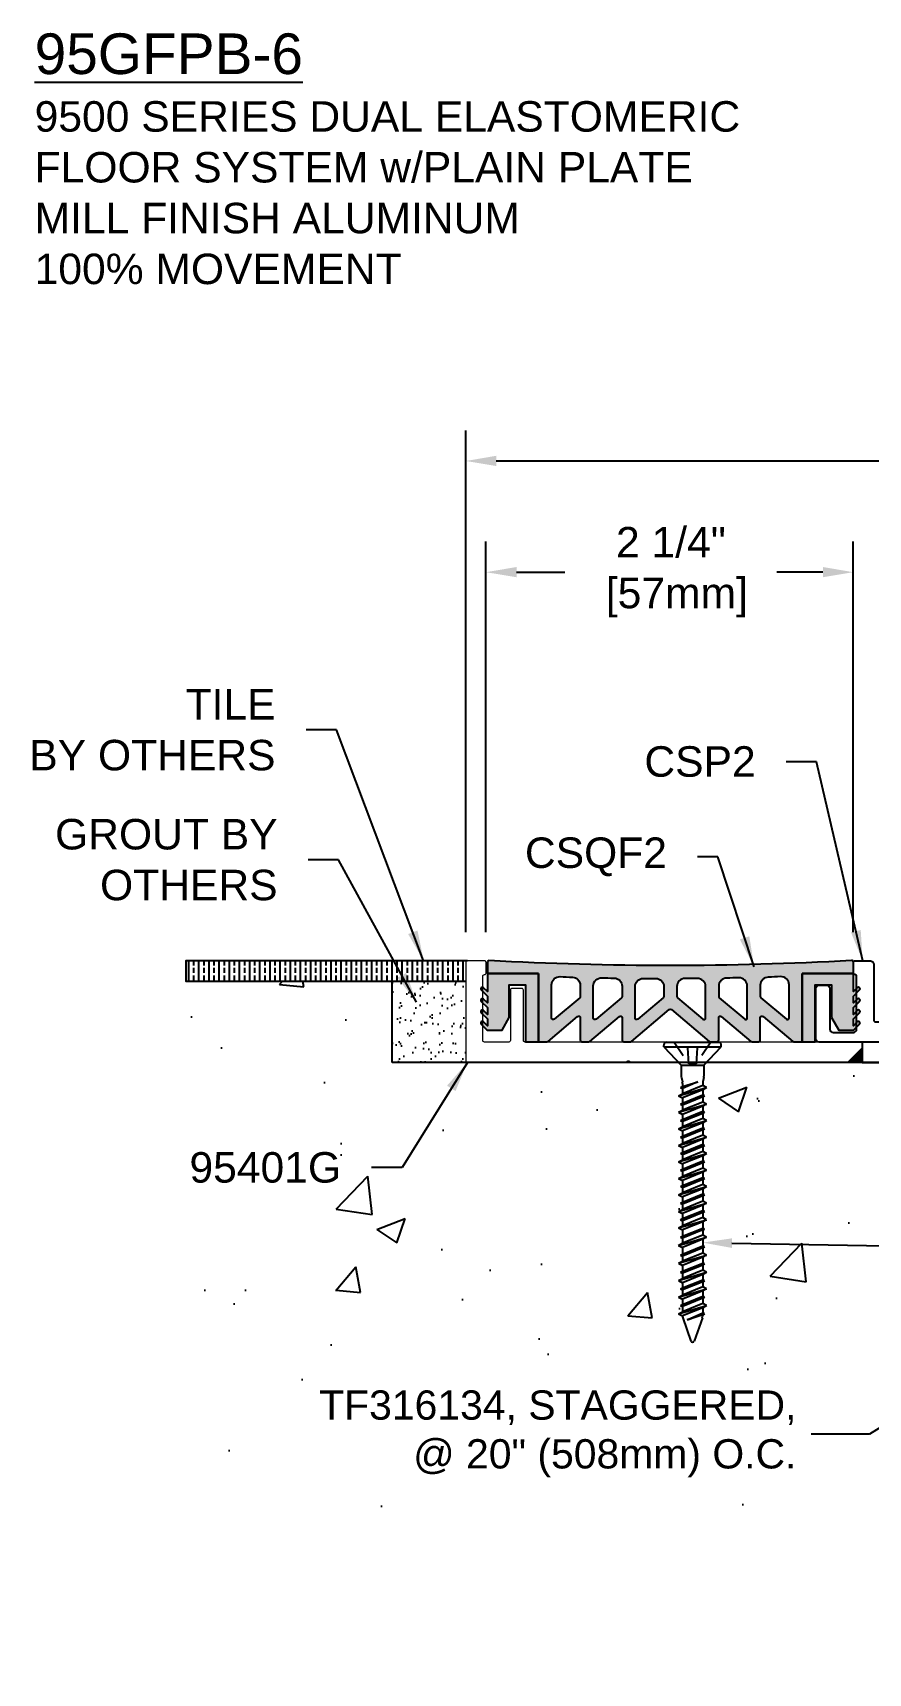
# Model space of a CAD drawing. Header units: inches. Extents: x -1.9 to 41.7, y -2.4 to 7.7.
# Drawn here: x -1.86 to 3.27, y -2.35 to 7.74 of the extents above; entities that cross this region are included whole.
import ezdxf
from ezdxf import colors
from ezdxf.entities.mleader import LeaderData, LeaderLine
from ezdxf.math import Vec2, Vec3

# ---------------------------------------------------------------- set-up
doc = ezdxf.new("R2010")
doc.units = ezdxf.units.IN
doc.header["$MEASUREMENT"] = 0
doc.linetypes.add('DASHED', pattern=[0.75, 0.5, -0.25])
for name, color, linetype in [('anchors', 4, 'Continuous'), ('conditions', 1, 'Continuous'), ('dimensions', 3, 'Continuous'), ('FILLER', 2, 'Continuous'), ('METALS', 7, 'Continuous'), ('Text', 2, 'Continuous')]:
    doc.layers.add(name, color=color, linetype=linetype)
doc.styles.add('ARIAL', font='arial.ttf')
doc.dimstyles.new('Arial', dxfattribs={"dimtxt": 0.1875, "dimasz": 0.1875, "dimexe": 0.1875, "dimexo": 0.1875, "dimgap": 0.1875, "dimtad": 0, "dimtih": 1, "dimtoh": 1, "dimdec": 4, "dimzin": 0, "dimdsep": 46, "dimlunit": 4, "dimtxsty": 'ARIAL', "dimcen": 0.09, "dimadec": 0, "dimazin": 0, "dimtfac": 1, "dimtdec": 4, "dimtofl": 0, "dimtmove": 0, "dimatfit": 3, "dimfxl": 0, "dimfrac": 2, "dimtolj": 1, "dimtzin": 0, "dimarcsym": 0})

# ---------------------------------------------------------------- blocks, each defined once
blk = doc.blocks.new('*D2')
at = {"layer": 'DEFPOINTS', "color": 0}
for p in [(17.189, 5.102), (0.799, 2.018), (17.189, 2.018)]:
    blk.add_point(p, dxfattribs=at)
at = {"layer": 'dimensions', "color": 0, "lineweight": -2}
for p, q in [((0.799, 2.205), (0.799, 5.29)), ((17.189, 2.205), (17.189, 5.29)), ((0.986, 5.102), (8.269, 5.102)), ((17.002, 5.102), (9.719, 5.102))]:
    blk.add_line(p, q, dxfattribs=at)
at = {"layer": 'dimensions', "color": 0}
for points in [[(0.986, 5.134), (0.986, 5.071), (0.799, 5.102)], [(17.002, 5.134), (17.002, 5.071), (17.189, 5.102)]]:
    blk.add_solid(points, dxfattribs=at)
at = {"layer": 'dimensions', "color": 0, "insert": (8.994, 5.102), "char_height": 0.1875, "attachment_point": 5, "style": 'ARIAL'}
blk.add_mtext('\\A1;1\'-4 3/8"\\P [416mm]', dxfattribs=at)
blk = doc.blocks.new('*D5')
at = {"layer": 'DEFPOINTS', "color": 0}
for p in [(3.181, 4.418), (0.923, 2.018), (3.181, 2.018)]:
    blk.add_point(p, dxfattribs=at)
at = {"layer": 'dimensions', "color": 0, "lineweight": -2}
for p, q in [((0.923, 2.205), (0.923, 4.606)), ((3.181, 2.205), (3.181, 4.606)), ((1.111, 4.418), (1.408, 4.418)), ((2.994, 4.418), (2.712, 4.418))]:
    blk.add_line(p, q, dxfattribs=at)
at = {"layer": 'dimensions', "color": 0}
for points in [[(1.111, 4.45), (1.111, 4.387), (0.923, 4.418)], [(2.994, 4.45), (2.994, 4.387), (3.181, 4.418)]]:
    blk.add_solid(points, dxfattribs=at)
at = {"layer": 'dimensions', "color": 0, "insert": (2.06, 4.418), "char_height": 0.1875, "attachment_point": 5, "style": 'ARIAL'}
blk.add_mtext('\\A1;2 1/4"\\P [57mm]', dxfattribs=at)
blk = doc.blocks.new('csp2')
blk.add_lwpolyline([(0, 0.33, -0.414214), (0.02, 0.35), (0.066, 0.35, -0.414214), (0.086, 0.33), (0.086, 0.08, 0.414214), (0.106, 0.06), (0.23, 0.06, 0.414214), (0.25, 0.08), (0.25, 0.405, 0.414214), (0.24, 0.415, -0.414214), (0.23, 0.425), (0.23, 0.49, -0.414214), (0.24, 0.5), (0.335, 0.5, -0.414214), (0.355, 0.48), (0.355, 0.135, 0.414214), (0.365, 0.125), (1.355, 0.125), (1.355, 0), (0.335, 0), (0.02, 0, -0.414214), (0, 0.02)], format="xyb", close=True)
blk = doc.blocks.new('A$C63CB1885')
for p, q in [((-0.176, 0), (-0.175, 0.018)), ((-0.176, 0), (0.176, 0)), ((-0.176, 0), (-0.07, -0.113)), ((-0.163, 0.029), (0.163, 0.029)), ((0.07, -0.113), (0.176, 0)), ((0.176, 0), (0.175, 0.018)), ((-0.07, -0.113), (0.07, -0.113)), ((-0.07, -0.113), (-0.07, -0.18)), ((-0.069, -0.189), (-0.063, -0.215)), ((0.069, -0.189), (0.063, -0.215)), ((0.07, -0.113), (0.07, -0.18)), ((-0.086, -0.302), (0.086, -0.251)), ((-0.086, -0.302), (-0.062, -0.289)), ((-0.086, -0.302), (-0.062, -0.315)), ((-0.074, -0.251), (0.032, -0.215)), ((-0.074, -0.251), (-0.062, -0.245)), ((-0.074, -0.251), (-0.062, -0.257)), ((-0.074, -0.353), (0.074, -0.302)), ((-0.062, -0.245), (0.032, -0.215)), ((0.032, -0.215), (-0.062, -0.257)), ((-0.062, -0.225), (-0.062, -0.245)), ((0.062, -0.238), (-0.062, -0.289)), ((-0.062, -0.257), (-0.062, -0.289)), ((0.062, -0.264), (-0.062, -0.315)), ((-0.062, -0.346), (0.062, -0.296)), ((0.062, -0.225), (0.062, -0.238)), ((0.086, -0.251), (0.062, -0.238)), ((0.086, -0.251), (0.062, -0.264)), ((0.062, -0.264), (0.062, -0.296)), ((0.074, -0.302), (0.062, -0.296)), ((0.074, -0.302), (0.062, -0.308)), ((-0.086, -0.403), (0.086, -0.353)), ((-0.086, -0.403), (-0.062, -0.391)), ((-0.086, -0.403), (-0.062, -0.416)), ((-0.074, -0.353), (-0.062, -0.346)), ((-0.074, -0.353), (-0.062, -0.359)), ((-0.074, -0.454), (0.074, -0.403)), ((0.062, -0.308), (-0.062, -0.359)), ((-0.062, -0.315), (-0.062, -0.346)), ((0.062, -0.34), (-0.062, -0.391)), ((-0.062, -0.359), (-0.062, -0.391)), ((0.062, -0.366), (-0.062, -0.416)), ((-0.062, -0.448), (0.062, -0.397)), ((0.062, -0.308), (0.062, -0.34)), ((0.086, -0.353), (0.062, -0.34)), ((0.086, -0.353), (0.062, -0.366)), ((0.062, -0.366), (0.062, -0.397)), ((0.074, -0.403), (0.062, -0.397)), ((0.074, -0.403), (0.062, -0.41)), ((-0.086, -0.505), (0.086, -0.454)), ((-0.086, -0.505), (-0.062, -0.492)), ((-0.074, -0.454), (-0.062, -0.448)), ((-0.074, -0.454), (-0.062, -0.46)), ((0.062, -0.41), (-0.062, -0.46)), ((-0.062, -0.416), (-0.062, -0.448)), ((0.062, -0.441), (-0.062, -0.492)), ((-0.062, -0.46), (-0.062, -0.492)), ((0.062, -0.467), (-0.062, -0.518)), ((-0.062, -0.55), (0.062, -0.499)), ((0.062, -0.41), (0.062, -0.441)), ((0.086, -0.454), (0.062, -0.441)), ((0.086, -0.454), (0.062, -0.467)), ((0.062, -0.467), (0.062, -0.499)), ((0.074, -0.505), (0.062, -0.499)), ((-0.086, -0.505), (-0.062, -0.518)), ((-0.086, -0.607), (0.086, -0.556)), ((-0.086, -0.607), (-0.062, -0.594)), ((-0.074, -0.556), (0.074, -0.505)), ((-0.074, -0.556), (-0.062, -0.55)), ((-0.074, -0.556), (-0.062, -0.562)), ((0.062, -0.511), (-0.062, -0.562)), ((-0.062, -0.518), (-0.062, -0.55)), ((0.062, -0.543), (-0.062, -0.594)), ((-0.062, -0.562), (-0.062, -0.594)), ((0.062, -0.569), (-0.062, -0.619)), ((-0.062, -0.651), (0.062, -0.6)), ((0.074, -0.505), (0.062, -0.511)), ((0.062, -0.511), (0.062, -0.543)), ((0.086, -0.556), (0.062, -0.543)), ((0.086, -0.556), (0.062, -0.569)), ((0.062, -0.569), (0.062, -0.6)), ((0.074, -0.607), (0.062, -0.6)), ((-0.086, -0.607), (-0.062, -0.619)), ((-0.086, -0.708), (0.086, -0.657)), ((-0.086, -0.708), (-0.062, -0.695)), ((-0.074, -0.657), (0.074, -0.607)), ((-0.074, -0.657), (-0.062, -0.651)), ((-0.074, -0.657), (-0.062, -0.664)), ((0.062, -0.613), (-0.062, -0.664)), ((-0.062, -0.619), (-0.062, -0.651)), ((0.062, -0.644), (-0.062, -0.695)), ((-0.062, -0.664), (-0.062, -0.695)), ((0.062, -0.67), (-0.062, -0.721)), ((-0.062, -0.753), (0.062, -0.702)), ((0.074, -0.607), (0.062, -0.613)), ((0.062, -0.613), (0.062, -0.644)), ((0.086, -0.657), (0.062, -0.644)), ((0.086, -0.657), (0.062, -0.67)), ((0.062, -0.67), (0.062, -0.702)), ((0.074, -0.708), (0.062, -0.702)), ((-0.086, -0.708), (-0.062, -0.721)), ((-0.086, -0.81), (0.086, -0.759)), ((-0.086, -0.81), (-0.062, -0.797)), ((-0.074, -0.759), (0.074, -0.708)), ((-0.074, -0.759), (-0.062, -0.753)), ((-0.074, -0.759), (-0.062, -0.765)), ((0.062, -0.714), (-0.062, -0.765)), ((-0.062, -0.721), (-0.062, -0.753)), ((0.062, -0.746), (-0.062, -0.797)), ((-0.062, -0.765), (-0.062, -0.797)), ((0.062, -0.772), (-0.062, -0.823)), ((-0.062, -0.854), (0.062, -0.804)), ((0.074, -0.708), (0.062, -0.714)), ((0.062, -0.714), (0.062, -0.746)), ((0.086, -0.759), (0.062, -0.746)), ((0.086, -0.759), (0.062, -0.772)), ((0.062, -0.772), (0.062, -0.804)), ((0.074, -0.81), (0.062, -0.804)), ((-0.086, -0.81), (-0.062, -0.823)), ((-0.086, -0.911), (0.086, -0.86)), ((-0.086, -0.911), (-0.062, -0.898)), ((-0.074, -0.86), (0.074, -0.81)), ((-0.074, -0.86), (-0.062, -0.854)), ((-0.074, -0.86), (-0.062, -0.867)), ((0.062, -0.816), (-0.062, -0.867)), ((-0.062, -0.823), (-0.062, -0.854)), ((0.062, -0.848), (-0.062, -0.898)), ((-0.062, -0.867), (-0.062, -0.898)), ((0.062, -0.873), (-0.062, -0.924)), ((-0.062, -0.956), (0.062, -0.905)), ((0.074, -0.81), (0.062, -0.816)), ((0.062, -0.816), (0.062, -0.848)), ((0.086, -0.86), (0.062, -0.848)), ((0.086, -0.86), (0.062, -0.873)), ((0.062, -0.873), (0.062, -0.905)), ((0.074, -0.911), (0.062, -0.905)), ((-0.086, -0.911), (-0.062, -0.924)), ((-0.086, -1.013), (0.086, -0.962)), ((-0.086, -1.013), (-0.062, -1)), ((-0.074, -0.962), (0.074, -0.911)), ((-0.074, -0.962), (-0.062, -0.956)), ((-0.074, -0.962), (-0.062, -0.968)), ((0.062, -0.917), (-0.062, -0.968)), ((-0.062, -0.924), (-0.062, -0.956)), ((0.062, -0.949), (-0.062, -1)), ((-0.062, -0.968), (-0.062, -1)), ((0.062, -0.975), (-0.062, -1.026)), ((-0.062, -1.057), (0.062, -1.007)), ((0.074, -0.911), (0.062, -0.917)), ((0.062, -0.917), (0.062, -0.949)), ((0.086, -0.962), (0.062, -0.949)), ((0.086, -0.962), (0.062, -0.975)), ((0.062, -0.975), (0.062, -1.007)), ((0.074, -1.013), (0.062, -1.007)), ((-0.086, -1.013), (-0.062, -1.026)), ((-0.086, -1.114), (0.086, -1.064)), ((-0.086, -1.114), (-0.062, -1.101)), ((-0.074, -1.064), (0.074, -1.013)), ((-0.074, -1.064), (-0.062, -1.057)), ((-0.074, -1.064), (-0.062, -1.07)), ((0.062, -1.019), (-0.062, -1.07)), ((-0.062, -1.026), (-0.062, -1.057)), ((0.062, -1.051), (-0.062, -1.101)), ((-0.062, -1.07), (-0.062, -1.101)), ((0.062, -1.077), (-0.062, -1.127)), ((0.074, -1.013), (0.062, -1.019)), ((0.062, -1.019), (0.062, -1.051)), ((0.086, -1.064), (0.062, -1.051)), ((0.086, -1.064), (0.062, -1.077)), ((0.062, -1.077), (0.062, -1.115)), ((-0.086, -1.114), (-0.062, -1.127)), ((-0.086, -1.222), (0.086, -1.171)), ((-0.086, -1.222), (-0.062, -1.209)), ((-0.074, -1.171), (0.074, -1.121)), ((-0.074, -1.171), (-0.062, -1.165)), ((-0.074, -1.171), (-0.062, -1.178)), ((-0.062, -1.165), (0.062, -1.115)), ((0.062, -1.127), (-0.062, -1.178)), ((-0.062, -1.127), (-0.062, -1.165)), ((0.062, -1.159), (-0.062, -1.209)), ((-0.062, -1.178), (-0.062, -1.209)), ((0.062, -1.184), (-0.062, -1.235)), ((0.074, -1.121), (0.062, -1.115)), ((0.074, -1.121), (0.062, -1.127)), ((0.062, -1.127), (0.062, -1.159)), ((0.086, -1.171), (0.062, -1.159)), ((0.086, -1.171), (0.062, -1.184)), ((0.062, -1.184), (0.062, -1.225)), ((-0.086, -1.222), (-0.062, -1.235)), ((-0.086, -1.332), (0.086, -1.282)), ((-0.074, -1.282), (0.074, -1.231)), ((-0.074, -1.282), (-0.062, -1.275)), ((-0.074, -1.282), (-0.062, -1.288)), ((-0.062, -1.275), (0.062, -1.225)), ((-0.062, -1.235), (-0.062, -1.275)), ((0.062, -1.237), (-0.062, -1.288)), ((0.062, -1.269), (-0.062, -1.319)), ((-0.062, -1.288), (-0.062, -1.319)), ((0.062, -1.295), (-0.062, -1.345)), ((0.074, -1.231), (0.062, -1.225)), ((0.074, -1.231), (0.062, -1.237)), ((0.062, -1.237), (0.062, -1.269)), ((0.086, -1.282), (0.062, -1.269)), ((0.086, -1.282), (0.062, -1.295)), ((0.062, -1.295), (0.062, -1.33)), ((-0.086, -1.332), (-0.062, -1.319)), ((-0.086, -1.332), (-0.062, -1.345)), ((-0.086, -1.438), (0.086, -1.387)), ((-0.074, -1.387), (0.074, -1.336)), ((-0.074, -1.387), (-0.062, -1.381)), ((-0.074, -1.387), (-0.062, -1.393)), ((-0.062, -1.381), (0.062, -1.33)), ((0.062, -1.343), (-0.062, -1.393)), ((-0.062, -1.345), (-0.062, -1.381)), ((0.062, -1.374), (-0.062, -1.425)), ((-0.062, -1.393), (-0.062, -1.425)), ((0.062, -1.4), (-0.062, -1.451)), ((0.074, -1.336), (0.062, -1.33)), ((0.074, -1.336), (0.062, -1.343)), ((0.062, -1.343), (0.062, -1.374)), ((0.086, -1.387), (0.062, -1.374)), ((0.086, -1.387), (0.062, -1.4)), ((0.062, -1.4), (0.062, -1.433)), ((-0.086, -1.438), (-0.062, -1.425)), ((-0.086, -1.438), (-0.062, -1.451)), ((-0.086, -1.54), (0.086, -1.489)), ((-0.074, -1.489), (0.074, -1.439)), ((-0.074, -1.489), (-0.062, -1.483)), ((-0.074, -1.489), (-0.062, -1.496)), ((-0.062, -1.483), (0.062, -1.433)), ((0.062, -1.445), (-0.062, -1.496)), ((-0.062, -1.451), (-0.062, -1.483)), ((0.062, -1.477), (-0.062, -1.527)), ((-0.062, -1.496), (-0.062, -1.527)), ((0.062, -1.502), (-0.062, -1.553)), ((0.074, -1.439), (0.062, -1.433)), ((0.074, -1.439), (0.062, -1.445)), ((0.062, -1.445), (0.062, -1.477)), ((0.086, -1.489), (0.062, -1.477)), ((0.086, -1.489), (0.062, -1.502)), ((0.062, -1.502), (0.062, -1.535)), ((-0.086, -1.54), (-0.062, -1.527)), ((-0.086, -1.54), (-0.062, -1.553)), ((-0.086, -1.643), (0.086, -1.592)), ((-0.074, -1.592), (0.074, -1.541)), ((-0.074, -1.592), (-0.062, -1.586)), ((-0.074, -1.592), (-0.062, -1.598)), ((-0.062, -1.586), (0.062, -1.535)), ((0.062, -1.547), (-0.062, -1.598)), ((-0.062, -1.553), (-0.062, -1.586)), ((0.062, -1.579), (-0.062, -1.63)), ((-0.062, -1.598), (-0.062, -1.63)), ((0.062, -1.605), (-0.062, -1.655)), ((0.074, -1.541), (0.062, -1.535)), ((0.074, -1.541), (0.062, -1.547)), ((0.062, -1.547), (0.062, -1.579)), ((0.086, -1.592), (0.062, -1.579)), ((0.086, -1.592), (0.062, -1.605)), ((0.062, -1.605), (0.062, -1.652)), ((-0.086, -1.643), (-0.062, -1.63)), ((-0.086, -1.643), (-0.062, -1.655)), ((-0.06, -1.668), (-0.01, -1.81)), ((-0.034, -1.679), (0.062, -1.636)), ((-0.034, -1.679), (0.074, -1.643)), ((0.062, -1.649), (-0.034, -1.679)), ((0.06, -1.668), (0.01, -1.81)), ((0.074, -1.643), (0.062, -1.636)), ((0.074, -1.643), (0.062, -1.649))]:
    blk.add_line(p, q)
at = {"linetype": 'DASHED', "ltscale": 0.025}
for p, q in [((-0.113, 0.029), (-0.024, -0.106)), ((-0.024, -0.106), (-0.031, 0.028)), ((0.024, -0.106), (0.031, 0.029)), ((0.112, 0.029), (0.024, -0.106)), ((-0.024, -0.106), (0.024, -0.106))]:
    blk.add_line(p, q, dxfattribs=at)
for centre, radius, start, end in [((-0.163, 0.017), 0.0112, 90, 175), ((0.163, 0.017), 0.0112, 5, 90), ((-0.023, -0.18), 0.0465, 180, 191.9357), ((0.023, -0.18), 0.0465, 348.0643, 0), ((-0.109, -0.225), 0.0465, 0, 11.9357), ((0.109, -0.225), 0.0465, 168.0643, 180), ((-0.016, -1.652), 0.0465, 183.9476, 199.3058), ((0.016, -1.652), 0.0465, 340.6942, 0), ((0, -1.806), 0.0106, 204.1001, 335.8999)]:
    blk.add_arc(centre, radius, start, end)
blk = doc.blocks.new('TF316134')
blk.add_blockref('A$C63CB1885', (0, -0.0285))
blk = doc.blocks.new('95401G')
at = {"color": 7, "linetype": 'Continuous', "lineweight": 15}
blk.add_lwpolyline([(2.438, 0.115, 0.414214), (2.428, 0.125), (0.365, 0.125, -0.414214), (0.355, 0.135), (0.355, 0.445, 0.414214), (0.345, 0.455), (0.285, 0.455, 0.414214), (0.275, 0.445), (0.275, 0.135, -0.414214), (0.265, 0.125), (0.115, 0.125, -0.414214), (0.105, 0.135), (0.105, 0.53, -0.414214), (0.115, 0.54, 0.414214), (0.125, 0.55), (0.125, 0.615, 0.414214), (0.115, 0.625), (0.01, 0.625, 0.414214), (0, 0.615), (0, 0.01, 0.414214), (0.01, 0), (0.981, 0, 0.198912), (0.988, 0.003), (0.993, 0.008, -0.414214), (1.007, 0.008), (1.012, 0.003, 0.198912), (1.019, 0), (2.344, 0, 0.198912), (2.351, 0.003), (2.435, 0.087, 0.198912), (2.438, 0.094)], format="xyb", close=True, dxfattribs=at)
blk = doc.blocks.new('CSQF2')
h = blk.add_hatch(color=256)
h.paths.add_polyline_path([(4.559, 1.888, 0.430422), (4.548, 1.898, -0.027516), (2.319, 1.898, 0.430422), (2.309, 1.888), (2.309, 1.819), (2.624, 1.819), (2.624, 1.399), (2.676, 1.399, 0.176327), (2.682, 1.401), (2.864, 1.554, -0.63707), (2.88, 1.546), (2.88, 1.409, 0.414214), (2.89, 1.399), (2.932, 1.399, 0.176327), (2.939, 1.401), (3.121, 1.554, -0.63707), (3.137, 1.546), (3.137, 1.409, 0.414214), (3.147, 1.399), (3.189, 1.399, 0.176327), (3.195, 1.401), (3.427, 1.596, -0.36397), (3.44, 1.596), (3.672, 1.401, 0.176327), (3.679, 1.399), (3.721, 1.399, 0.414214), (3.731, 1.409), (3.731, 1.546, -0.63707), (3.747, 1.554), (3.929, 1.401, 0.176327), (3.935, 1.399), (3.977, 1.399, 0.414214), (3.987, 1.409), (3.987, 1.546, -0.63707), (4.004, 1.554), (4.186, 1.401, 0.176327), (4.192, 1.399), (4.244, 1.399), (4.244, 1.819), (4.559, 1.819)])
h.paths.add_polyline_path([(3.267, 1.788, 0.000939), (3.344, 1.788, -0.412919), (3.394, 1.738), (3.394, 1.676, -0.221695), (3.39, 1.669), (3.234, 1.537, -0.63707), (3.217, 1.545), (3.217, 1.738, -0.416611)], flags=16)
h.paths.add_polyline_path([(3.137, 1.74), (3.137, 1.676, -0.221695), (3.134, 1.669), (2.977, 1.537, -0.63707), (2.96, 1.545), (2.96, 1.742, -0.420307), (3.012, 1.792, 0.000939), (3.088, 1.79, -0.409242)], flags=16)
h.paths.add_polyline_path([(3.524, 1.788, 0.000939), (3.6, 1.788, -0.416611), (3.651, 1.738), (3.651, 1.545, -0.63707), (3.634, 1.537), (3.478, 1.669, -0.221695), (3.474, 1.676), (3.474, 1.738, -0.412919)], flags=16)
h.paths.add_polyline_path([(2.88, 1.746), (2.88, 1.676, -0.221695), (2.877, 1.669), (2.72, 1.537, -0.63707), (2.704, 1.545), (2.704, 1.749, -0.424014), (2.756, 1.799, 0.000939), (2.832, 1.796, -0.405574)], flags=16)
h.paths.add_polyline_path([(3.78, 1.79, 0.000939), (3.856, 1.792, -0.420307), (3.907, 1.742), (3.907, 1.545, -0.63707), (3.891, 1.537), (3.734, 1.669, -0.221695), (3.731, 1.676), (3.731, 1.74, -0.409242)], flags=16)
h.paths.add_polyline_path([(4.036, 1.796, 0.000939), (4.112, 1.799, -0.424014), (4.164, 1.749), (4.164, 1.545, -0.63707), (4.147, 1.537), (3.991, 1.669, -0.221695), (3.987, 1.676), (3.987, 1.746, -0.405574)], flags=16)
h.paths.add_polyline_path([(2.624, 1.819), (2.309, 1.819), (2.309, 1.707), (2.285, 1.731, 0.414214), (2.271, 1.731, 0.414214), (2.271, 1.717), (2.309, 1.679), (2.309, 1.637), (2.285, 1.661, 0.414214), (2.271, 1.661, 0.414214), (2.271, 1.647), (2.309, 1.609), (2.309, 1.567), (2.285, 1.591, 0.414214), (2.271, 1.591, 0.414214), (2.271, 1.577), (2.309, 1.539), (2.309, 1.497), (2.285, 1.521, 0.414214), (2.271, 1.521, 0.414214), (2.271, 1.507), (2.306, 1.472, 0.198912), (2.313, 1.469), (2.399, 1.469), (2.444, 1.547), (2.444, 1.749), (2.544, 1.749), (2.544, 1.399), (2.624, 1.399)])
h.paths.add_polyline_path([(4.324, 1.749), (4.424, 1.749), (4.424, 1.547), (4.469, 1.469), (4.555, 1.469, 0.198912), (4.562, 1.472), (4.597, 1.507, 0.414214), (4.597, 1.521, 0.414214), (4.583, 1.521), (4.559, 1.497), (4.559, 1.539), (4.597, 1.577, 0.414214), (4.597, 1.591, 0.414214), (4.583, 1.591), (4.559, 1.567), (4.559, 1.609), (4.597, 1.647, 0.414214), (4.597, 1.661, 0.414214), (4.583, 1.661), (4.559, 1.637), (4.559, 1.679), (4.597, 1.717, 0.414214), (4.597, 1.731, 0.414214), (4.583, 1.731), (4.559, 1.707), (4.559, 1.819), (4.244, 1.819), (4.244, 1.399), (4.324, 1.399)])
for p, q in [((2.309, 1.819), (2.624, 1.819)), ((2.624, 1.819), (2.309, 1.819)), ((2.624, 1.819), (2.624, 1.399)), ((2.624, 1.399), (2.624, 1.819)), ((4.244, 1.819), (4.244, 1.399)), ((4.559, 1.819), (4.244, 1.819)), ((4.244, 1.819), (4.559, 1.819)), ((4.244, 1.399), (4.244, 1.819))]:
    blk.add_line(p, q)
for points in [[(2.89, 1.399), (2.932, 1.399, 0.176327), (2.939, 1.401), (3.121, 1.554, -0.63707), (3.137, 1.546), (3.137, 1.409, 0.414214), (3.147, 1.399), (3.189, 1.399, 0.176327), (3.195, 1.401), (3.427, 1.596, -0.36397), (3.44, 1.596), (3.672, 1.401, 0.176327), (3.679, 1.399), (3.721, 1.399, 0.414214), (3.731, 1.409), (3.731, 1.546, -0.63707), (3.747, 1.554), (3.929, 1.401, 0.176327), (3.935, 1.399), (3.977, 1.399, 0.414214), (3.987, 1.409), (3.987, 1.546, -0.63707), (4.004, 1.554), (4.186, 1.401, 0.176327), (4.192, 1.399), (4.244, 1.399), (4.324, 1.399), (4.324, 1.749), (4.424, 1.749), (4.424, 1.547), (4.469, 1.469), (4.555, 1.469, 0.198912), (4.562, 1.472), (4.597, 1.507, 0.414214), (4.597, 1.521, 0.414214), (4.583, 1.521), (4.559, 1.497), (4.559, 1.539), (4.597, 1.577, 0.414214), (4.597, 1.591, 0.414214), (4.583, 1.591), (4.559, 1.567), (4.559, 1.609), (4.597, 1.647, 0.414214), (4.597, 1.661, 0.414214), (4.583, 1.661), (4.559, 1.637), (4.559, 1.679), (4.597, 1.717, 0.414214), (4.597, 1.731, 0.414214), (4.583, 1.731), (4.559, 1.707), (4.559, 1.819), (4.559, 1.888, 0.430422), (4.548, 1.898, -0.027516), (2.319, 1.898, 0.430422), (2.309, 1.888), (2.309, 1.819), (2.309, 1.707), (2.285, 1.731, 0.414214), (2.271, 1.731, 0.414214), (2.271, 1.717), (2.309, 1.679), (2.309, 1.637), (2.285, 1.661, 0.414214), (2.271, 1.661, 0.414214), (2.271, 1.647), (2.309, 1.609), (2.309, 1.567), (2.285, 1.591, 0.414214), (2.271, 1.591, 0.414214), (2.271, 1.577), (2.309, 1.539), (2.309, 1.497), (2.285, 1.521, 0.414214), (2.271, 1.521, 0.414214), (2.271, 1.507), (2.306, 1.472, 0.198912), (2.313, 1.469), (2.399, 1.469), (2.444, 1.547), (2.444, 1.749), (2.544, 1.749), (2.544, 1.399), (2.624, 1.399), (2.676, 1.399, 0.176327), (2.682, 1.401), (2.864, 1.554, -0.63707), (2.88, 1.546), (2.88, 1.409, 0.414214)], [(2.88, 1.676, -0.221695), (2.877, 1.669), (2.72, 1.537, -0.63707), (2.704, 1.545), (2.704, 1.749, -0.424014), (2.756, 1.799, 0.000939), (2.832, 1.796, -0.405574), (2.88, 1.746)], [(3.137, 1.74), (3.137, 1.676, -0.221695), (3.134, 1.669), (2.977, 1.537, -0.63707), (2.96, 1.545), (2.96, 1.742, -0.420307), (3.012, 1.792, 0.000939), (3.088, 1.79, -0.409242)], [(3.394, 1.738), (3.394, 1.676, -0.221695), (3.39, 1.669), (3.234, 1.537, -0.63707), (3.217, 1.545), (3.217, 1.738, -0.416611), (3.267, 1.788, 0.000939), (3.344, 1.788, -0.412919)], [(3.474, 1.738), (3.474, 1.676, 0.221695), (3.478, 1.669), (3.634, 1.537, 0.63707), (3.651, 1.545), (3.651, 1.738, 0.416611), (3.6, 1.788, -0.000939), (3.524, 1.788, 0.412919)], [(3.78, 1.79, 0.409242), (3.731, 1.74), (3.731, 1.676, 0.221695), (3.734, 1.669), (3.891, 1.537, 0.63707), (3.907, 1.545), (3.907, 1.742, 0.420307), (3.856, 1.792, -0.000939)], [(3.987, 1.746), (3.987, 1.676, 0.221695), (3.991, 1.669), (4.147, 1.537, 0.63707), (4.164, 1.545), (4.164, 1.749, 0.424014), (4.112, 1.799, -0.000939), (4.036, 1.796, 0.405574)]]:
    blk.add_lwpolyline(points, format="xyb", close=True)

msp = doc.modelspace()

# ---------------------------------------------------------------- hatches: boundary and pattern name
at = {"layer": 'conditions'}
h = msp.add_hatch(dxfattribs=at)
h.set_pattern_fill('ANSI33', color=256, scale=0.25, angle=45, style=0)
h.set_pattern_definition([(90, (-1.029193, 3e-14), (-0.0625, 1e-17), []), (90, (-0.997943, 0.03125), (-0.0625, 1e-17), [0.03125, -0.015625])])
h.paths.add_polyline_path([(-0.92252, 2.02785), (-0.92252, 1.90285), (0.78912, 1.90285), (0.78912, 2.00785, -0.41421356), (0.80912, 2.02785)])
h = msp.add_hatch(dxfattribs=at)
h.set_pattern_fill('AR-CONC', color=256, scale=0.25, style=0)
h.paths.add_polyline_path([(5.08221, 0.00364), (5.07067, 0.00985), (5.08221, 0.01606), (5.08221, 0.04836), (5.05811, 0.06133), (5.0822, 0.0743), (5.0822, 0.1059), (5.07067, 0.11211), (5.0822, 0.11832), (5.0822, 0.15399), (5.05811, 0.16696), (5.0822, 0.17993), (5.08219, 0.21154), (5.07067, 0.21774), (5.08219, 0.22395), (5.08219, 0.26413), (5.05811, 0.27709), (5.08219, 0.29005), (5.08218, 0.32167), (5.07067, 0.32787), (5.08218, 0.33407), (5.08218, 0.37201), (5.05811, 0.38497), (5.08218, 0.39793), (5.08218, 0.42956), (5.07067, 0.43575), (5.08218, 0.44194), (5.08217, 0.47358), (5.05811, 0.48653), (5.08217, 0.49949), (5.08217, 0.53113), (5.07067, 0.53731), (5.08217, 0.5435), (5.08217, 0.57515), (5.05811, 0.5881), (5.08216, 0.60105), (5.08216, 0.63269), (5.07067, 0.63888), (5.08216, 0.64506), (5.08216, 0.67671), (5.05811, 0.68966), (5.08216, 0.7026), (5.08215, 0.73426), (5.07067, 0.74044), (5.08215, 0.74662), (5.08215, 0.77828), (5.05811, 0.79122), (5.08215, 0.80416), (5.08214, 0.83583), (5.07067, 0.842), (5.08214, 0.84818), (5.08214, 0.87985), (5.05811, 0.89278), (5.08214, 0.90572), (5.08214, 0.93739), (5.07067, 0.94356), (5.08214, 0.94974), (5.08213, 0.98141), (5.05811, 0.99435), (5.08213, 1.00728), (5.08213, 1.03896), (5.07067, 1.04513), (5.08213, 1.05129), (5.08213, 1.08298), (5.05811, 1.09591), (5.08212, 1.10884), (5.08212, 1.14053), (5.07067, 1.14669), (5.08212, 1.15285), (5.08212, 1.18455), (5.05811, 1.19747), (5.08212, 1.2104), (5.08211, 1.24209), (5.07067, 1.24825), (5.08211, 1.25441), (5.08211, 1.27455, 0.05208779), (5.08111, 1.28416), (5.07562, 1.31013, -0.05212645), (5.07461, 1.31975), (5.07461, 1.38685), (5.05946, 1.40285), (4.32998, 1.40285), (2.27801, 1.40285), (2.26286, 1.38685), (2.26286, 1.31975, -0.05212645), (2.26185, 1.31013), (2.25636, 1.28416, 0.05212645), (2.25536, 1.27455), (2.25536, 1.26118), (2.27936, 1.24825), (2.25536, 1.23533), (2.25536, 1.20363), (2.2668, 1.19747), (2.25536, 1.19131), (2.25536, 1.15961), (2.27936, 1.14669), (2.25536, 1.13376), (2.25536, 1.10207), (2.2668, 1.09591), (2.25536, 1.08974), (2.25536, 1.05805), (2.27936, 1.04513), (2.25536, 1.0322), (2.25536, 1.00051), (2.2668, 0.99435), (2.25536, 0.98818), (2.25536, 0.95649), (2.27936, 0.94356), (2.25536, 0.93064), (2.25536, 0.89895), (2.2668, 0.89278), (2.25536, 0.88662), (2.25536, 0.85493), (2.27936, 0.842), (2.25536, 0.82908), (2.25536, 0.79738), (2.2668, 0.79122), (2.25536, 0.78506), (2.25536, 0.75336), (2.27936, 0.74044), (2.25536, 0.72751), (2.25536, 0.69582), (2.2668, 0.68966), (2.25536, 0.68349), (2.25536, 0.6518), (2.27936, 0.63888), (2.25536, 0.62595), (2.25536, 0.59426), (2.2668, 0.5881), (2.25536, 0.58193), (2.25536, 0.55024), (2.27936, 0.53731), (2.25536, 0.52439), (2.25536, 0.4927), (2.2668, 0.48653), (2.25536, 0.48037), (2.25536, 0.44868), (2.27936, 0.43575), (2.25536, 0.42283), (2.25536, 0.38482), (2.2668, 0.37865), (2.25536, 0.37249), (2.25536, 0.3408), (2.27936, 0.32787), (2.25536, 0.31495), (2.25536, 0.27469), (2.2668, 0.26852), (2.25536, 0.26236), (2.25536, 0.23067), (2.27936, 0.21774), (2.25536, 0.20482), (2.25536, 0.16906), (2.2668, 0.16289), (2.25536, 0.15673), (2.25536, 0.12504), (2.27936, 0.11211), (2.25536, 0.09919), (2.25536, 0.06679), (2.2668, 0.06063), (2.25536, 0.05447), (2.25536, 0.02277), (2.27936, 0.00985), (2.25536, -0.00308), (2.25536, -0.03547), (2.2668, -0.04163), (2.25536, -0.04779), (2.25536, -0.07949), (2.27936, -0.09241), (2.25536, -0.10534), (2.25536, -0.13703), (2.2668, -0.14319), (2.25536, -0.14936), (2.25536, -0.15287, -0.08443704), (2.25274, -0.16824), (2.20333, -0.3093, -0.70927499), (2.18347, -0.31096), (2.13347, -0.16824, -0.06654669), (2.13098, -0.15618), (2.10686, -0.14319), (2.13097, -0.13021), (2.13097, -0.09863), (2.11941, -0.09241), (2.13096, -0.0862), (2.13096, -0.05391), (2.10686, -0.04093), (2.13096, -0.02796), (2.13096, 0.00364), (2.11941, 0.00985), (2.13096, 0.01606), (2.13095, 0.04836), (2.10686, 0.06133), (2.13095, 0.0743), (2.13095, 0.1059), (2.11941, 0.11211), (2.13095, 0.11832), (2.13095, 0.15399), (2.10686, 0.16696), (2.13094, 0.17993), (2.13094, 0.21154), (2.11941, 0.21774), (2.13094, 0.22395), (2.13094, 0.26413), (2.10686, 0.27709), (2.13094, 0.29005), (2.13093, 0.32167), (2.11941, 0.32787), (2.13093, 0.33407), (2.13093, 0.37201), (2.10686, 0.38497), (2.13093, 0.39793), (2.13092, 0.42956), (2.11941, 0.43575), (2.13092, 0.44194), (2.13092, 0.47358), (2.10686, 0.48653), (2.13092, 0.49949), (2.13092, 0.53113), (2.11941, 0.53731), (2.13092, 0.5435), (2.13091, 0.57515), (2.10686, 0.5881), (2.13091, 0.60105), (2.13091, 0.63269), (2.11941, 0.63888), (2.13091, 0.64506), (2.13091, 0.67671), (2.10686, 0.68966), (2.1309, 0.7026), (2.1309, 0.73426), (2.11941, 0.74044), (2.1309, 0.74662), (2.1309, 0.77828), (2.10686, 0.79122), (2.1309, 0.80416), (2.13089, 0.83583), (2.11941, 0.842), (2.13089, 0.84818), (2.13089, 0.87985), (2.10686, 0.89278), (2.13089, 0.90572), (2.13089, 0.93739), (2.11941, 0.94356), (2.13088, 0.94974), (2.13088, 0.98141), (2.10686, 0.99435), (2.13088, 1.00728), (2.13088, 1.03896), (2.11941, 1.04513), (2.13088, 1.05129), (2.13087, 1.08298), (2.10686, 1.09591), (2.13087, 1.10884), (2.13087, 1.14053), (2.11941, 1.14669), (2.13087, 1.15285), (2.13087, 1.18455), (2.10686, 1.19747), (2.13086, 1.2104), (2.13086, 1.24209), (2.11941, 1.24825), (2.13086, 1.25441), (2.13086, 1.27455, 0.05208779), (2.12985, 1.28416), (2.12436, 1.31013, -0.05212645), (2.12336, 1.31975), (2.12336, 1.38685), (2.10821, 1.40285), (1.81746, 1.40285), (0.34621, 1.40285), (0.34621, 1.90285), (-0.92252, 1.90285), (-0.92252, -1.33077), (5.99381, -1.33077), (5.99381, 1.39284, 0.41421356), (5.98381, 1.40285), (5.22926, 1.40285), (5.21411, 1.38685), (5.21411, 1.31975, -0.05212645), (5.21311, 1.31013), (5.20762, 1.28416, 0.05212645), (5.20661, 1.27455), (5.20661, 1.26118), (5.23061, 1.24825), (5.20661, 1.23533), (5.20661, 1.20363), (5.21806, 1.19747), (5.20661, 1.19131), (5.20661, 1.15961), (5.23061, 1.14669), (5.20661, 1.13376), (5.20661, 1.10207), (5.21806, 1.09591), (5.20661, 1.08974), (5.20661, 1.05805), (5.23061, 1.04513), (5.20661, 1.0322), (5.20661, 1.00051), (5.21806, 0.99435), (5.20661, 0.98818), (5.20661, 0.95649), (5.23061, 0.94356), (5.20661, 0.93064), (5.20661, 0.89895), (5.21806, 0.89278), (5.20661, 0.88662), (5.20661, 0.85493), (5.23061, 0.842), (5.20661, 0.82908), (5.20661, 0.79738), (5.21806, 0.79122), (5.20661, 0.78506), (5.20661, 0.75336), (5.23061, 0.74044), (5.20661, 0.72751), (5.20661, 0.69582), (5.21806, 0.68966), (5.20661, 0.68349), (5.20661, 0.6518), (5.23061, 0.63888), (5.20661, 0.62595), (5.20661, 0.59426), (5.21806, 0.5881), (5.20661, 0.58193), (5.20661, 0.55024), (5.23061, 0.53731), (5.20661, 0.52439), (5.20661, 0.4927), (5.21806, 0.48653), (5.20661, 0.48037), (5.20661, 0.44868), (5.23061, 0.43575), (5.20661, 0.42283), (5.20661, 0.38482), (5.21806, 0.37865), (5.20661, 0.37249), (5.20661, 0.3408), (5.23061, 0.32787), (5.20661, 0.31495), (5.20661, 0.27469), (5.21806, 0.26852), (5.20661, 0.26236), (5.20661, 0.23067), (5.23061, 0.21774), (5.20661, 0.20482), (5.20661, 0.16906), (5.21806, 0.16289), (5.20661, 0.15673), (5.20661, 0.12504), (5.23061, 0.11211), (5.20661, 0.09919), (5.20661, 0.06679), (5.21806, 0.06063), (5.20661, 0.05447), (5.20661, 0.02277), (5.23061, 0.00985), (5.20661, -0.00308), (5.20661, -0.03547), (5.21806, -0.04163), (5.20661, -0.04779), (5.20661, -0.07949), (5.23061, -0.09241), (5.20661, -0.10534), (5.20661, -0.13703), (5.21806, -0.14319), (5.20661, -0.14936), (5.20661, -0.15287, -0.08443704), (5.204, -0.16824), (5.15458, -0.3093, -0.70927499), (5.13472, -0.31096), (5.08473, -0.16824, -0.06654669), (5.08223, -0.15618), (5.05811, -0.14319), (5.08222, -0.13021), (5.08222, -0.09863), (5.07067, -0.09241), (5.08222, -0.0862), (5.08221, -0.05391), (5.05811, -0.04093), (5.08221, -0.02796)])
h.paths.add_polyline_path([(18.91015, 1.90285), (17.64142, 1.90285), (17.64142, 1.40285), (15.86688, 1.40285), (15.85173, 1.38685), (15.85173, 1.31975, -0.05212645), (15.85073, 1.31013), (15.84524, 1.28416, 0.05212645), (15.84423, 1.27455), (15.84423, 1.26118), (15.86823, 1.24825), (15.84423, 1.23533), (15.84423, 1.20363), (15.85568, 1.19747), (15.84423, 1.19131), (15.84423, 1.15961), (15.86823, 1.14669), (15.84423, 1.13376), (15.84423, 1.10207), (15.85568, 1.09591), (15.84423, 1.08974), (15.84423, 1.05805), (15.86823, 1.04513), (15.84423, 1.0322), (15.84423, 1.00051), (15.85568, 0.99435), (15.84423, 0.98818), (15.84423, 0.95649), (15.86823, 0.94356), (15.84423, 0.93064), (15.84423, 0.89895), (15.85568, 0.89278), (15.84423, 0.88662), (15.84423, 0.85493), (15.86823, 0.842), (15.84423, 0.82908), (15.84423, 0.79738), (15.85568, 0.79122), (15.84423, 0.78506), (15.84423, 0.75336), (15.86823, 0.74044), (15.84423, 0.72751), (15.84423, 0.69582), (15.85568, 0.68966), (15.84423, 0.68349), (15.84423, 0.6518), (15.86823, 0.63888), (15.84423, 0.62595), (15.84423, 0.59426), (15.85568, 0.5881), (15.84423, 0.58193), (15.84423, 0.55024), (15.86823, 0.53731), (15.84423, 0.52439), (15.84423, 0.4927), (15.85568, 0.48653), (15.84423, 0.48037), (15.84423, 0.44868), (15.86823, 0.43575), (15.84423, 0.42283), (15.84423, 0.38482), (15.85568, 0.37865), (15.84423, 0.37249), (15.84423, 0.3408), (15.86823, 0.32787), (15.84423, 0.31495), (15.84423, 0.27469), (15.85568, 0.26852), (15.84423, 0.26236), (15.84423, 0.23067), (15.86823, 0.21774), (15.84423, 0.20482), (15.84423, 0.16906), (15.85568, 0.16289), (15.84423, 0.15673), (15.84423, 0.12504), (15.86823, 0.11211), (15.84423, 0.09919), (15.84423, 0.06679), (15.85568, 0.06063), (15.84423, 0.05447), (15.84423, 0.02277), (15.86823, 0.00985), (15.84423, -0.00308), (15.84423, -0.03547), (15.85568, -0.04163), (15.84423, -0.04779), (15.84423, -0.07949), (15.86823, -0.09241), (15.84423, -0.10534), (15.84423, -0.13703), (15.85568, -0.14319), (15.84423, -0.14936), (15.84423, -0.15287, -0.08443704), (15.84162, -0.16824), (15.79221, -0.3093, -0.70927499), (15.77234, -0.31096), (15.72235, -0.16824, -0.06654669), (15.71985, -0.15618), (15.69573, -0.14319), (15.71984, -0.13021), (15.71984, -0.09863), (15.70829, -0.09241), (15.71984, -0.0862), (15.71984, -0.05391), (15.69573, -0.04093), (15.71983, -0.02796), (15.71983, 0.00364), (15.70829, 0.00985), (15.71983, 0.01606), (15.71983, 0.04836), (15.69573, 0.06133), (15.71983, 0.0743), (15.71982, 0.1059), (15.70829, 0.11211), (15.71982, 0.11832), (15.71982, 0.15399), (15.69573, 0.16696), (15.71982, 0.17993), (15.71981, 0.21154), (15.70829, 0.21774), (15.71981, 0.22395), (15.71981, 0.26413), (15.69573, 0.27709), (15.71981, 0.29005), (15.71981, 0.32167), (15.70829, 0.32787), (15.71981, 0.33407), (15.7198, 0.37201), (15.69573, 0.38497), (15.7198, 0.39793), (15.7198, 0.42956), (15.70829, 0.43575), (15.7198, 0.44194), (15.71979, 0.47358), (15.69573, 0.48653), (15.71979, 0.49949), (15.71979, 0.53113), (15.70829, 0.53731), (15.71979, 0.5435), (15.71979, 0.57515), (15.69573, 0.5881), (15.71978, 0.60105), (15.71978, 0.63269), (15.70829, 0.63888), (15.71978, 0.64506), (15.71978, 0.67671), (15.69573, 0.68966), (15.71978, 0.7026), (15.71977, 0.73426), (15.70829, 0.74044), (15.71977, 0.74662), (15.71977, 0.77828), (15.69573, 0.79122), (15.71977, 0.80416), (15.71977, 0.83583), (15.70829, 0.842), (15.71977, 0.84818), (15.71976, 0.87985), (15.69573, 0.89278), (15.71976, 0.90572), (15.71976, 0.93739), (15.70829, 0.94356), (15.71976, 0.94974), (15.71976, 0.98141), (15.69573, 0.99435), (15.71975, 1.00728), (15.71975, 1.03896), (15.70829, 1.04513), (15.71975, 1.05129), (15.71975, 1.08298), (15.69573, 1.09591), (15.71975, 1.10884), (15.71974, 1.14053), (15.70829, 1.14669), (15.71974, 1.15285), (15.71974, 1.18455), (15.69573, 1.19747), (15.71974, 1.2104), (15.71974, 1.24209), (15.70829, 1.24825), (15.71973, 1.25441), (15.71973, 1.27455, 0.05208779), (15.71873, 1.28416), (15.71324, 1.31013, -0.05212645), (15.71223, 1.31975), (15.71223, 1.38685), (15.69709, 1.40285), (12.91563, 1.40285), (12.90048, 1.38685), (12.90048, 1.31975, -0.05212645), (12.89948, 1.31013), (12.89399, 1.28416, 0.05212645), (12.89298, 1.27455), (12.89298, 1.26118), (12.91698, 1.24825), (12.89298, 1.23533), (12.89298, 1.20363), (12.90443, 1.19747), (12.89298, 1.19131), (12.89298, 1.15961), (12.91698, 1.14669), (12.89298, 1.13376), (12.89298, 1.10207), (12.90443, 1.09591), (12.89298, 1.08974), (12.89298, 1.05805), (12.91698, 1.04513), (12.89298, 1.0322), (12.89298, 1.00051), (12.90443, 0.99435), (12.89298, 0.98818), (12.89298, 0.95649), (12.91698, 0.94356), (12.89298, 0.93064), (12.89298, 0.89895), (12.90443, 0.89278), (12.89298, 0.88662), (12.89298, 0.85493), (12.91698, 0.842), (12.89298, 0.82908), (12.89298, 0.79738), (12.90443, 0.79122), (12.89298, 0.78506), (12.89298, 0.75336), (12.91698, 0.74044), (12.89298, 0.72751), (12.89298, 0.69582), (12.90443, 0.68966), (12.89298, 0.68349), (12.89298, 0.6518), (12.91698, 0.63888), (12.89298, 0.62595), (12.89298, 0.59426), (12.90443, 0.5881), (12.89298, 0.58193), (12.89298, 0.55024), (12.91698, 0.53731), (12.89298, 0.52439), (12.89298, 0.4927), (12.90443, 0.48653), (12.89298, 0.48037), (12.89298, 0.44868), (12.91698, 0.43575), (12.89298, 0.42283), (12.89298, 0.38482), (12.90443, 0.37865), (12.89298, 0.37249), (12.89298, 0.3408), (12.91698, 0.32787), (12.89298, 0.31495), (12.89298, 0.27469), (12.90443, 0.26852), (12.89298, 0.26236), (12.89298, 0.23067), (12.91698, 0.21774), (12.89298, 0.20482), (12.89298, 0.16906), (12.90443, 0.16289), (12.89298, 0.15673), (12.89298, 0.12504), (12.91698, 0.11211), (12.89298, 0.09919), (12.89298, 0.06679), (12.90443, 0.06063), (12.89298, 0.05447), (12.89298, 0.02277), (12.91698, 0.00985), (12.89298, -0.00308), (12.89298, -0.03547), (12.90443, -0.04163), (12.89298, -0.04779), (12.89298, -0.07949), (12.91698, -0.09241), (12.89298, -0.10534), (12.89298, -0.13703), (12.90443, -0.14319), (12.89298, -0.14936), (12.89298, -0.15287, -0.08443704), (12.89037, -0.16824), (12.84095, -0.3093, -0.70927499), (12.82109, -0.31096), (12.7711, -0.16824, -0.06654669), (12.7686, -0.15618), (12.74448, -0.14319), (12.76859, -0.13021), (12.76859, -0.09863), (12.75704, -0.09241), (12.76859, -0.0862), (12.76858, -0.05391), (12.74448, -0.04093), (12.76858, -0.02796), (12.76858, 0.00364), (12.75704, 0.00985), (12.76858, 0.01606), (12.76858, 0.04836), (12.74448, 0.06133), (12.76857, 0.0743), (12.76857, 0.1059), (12.75704, 0.11211), (12.76857, 0.11832), (12.76857, 0.15399), (12.74448, 0.16696), (12.76857, 0.17993), (12.76856, 0.21154), (12.75704, 0.21774), (12.76856, 0.22395), (12.76856, 0.26413), (12.74448, 0.27709), (12.76856, 0.29005), (12.76855, 0.32167), (12.75704, 0.32787), (12.76855, 0.33407), (12.76855, 0.37201), (12.74448, 0.38497), (12.76855, 0.39793), (12.76855, 0.42956), (12.75704, 0.43575), (12.76855, 0.44194), (12.76854, 0.47358), (12.74448, 0.48653), (12.76854, 0.49949), (12.76854, 0.53113), (12.75704, 0.53731), (12.76854, 0.5435), (12.76853, 0.57515), (12.74448, 0.5881), (12.76853, 0.60105), (12.76853, 0.63269), (12.75704, 0.63888), (12.76853, 0.64506), (12.76853, 0.67671), (12.74448, 0.68966), (12.76852, 0.7026), (12.76852, 0.73426), (12.75704, 0.74044), (12.76852, 0.74662), (12.76852, 0.77828), (12.74448, 0.79122), (12.76852, 0.80416), (12.76851, 0.83583), (12.75704, 0.842), (12.76851, 0.84818), (12.76851, 0.87985), (12.74448, 0.89278), (12.76851, 0.90572), (12.76851, 0.93739), (12.75704, 0.94356), (12.76851, 0.94974), (12.7685, 0.98141), (12.74448, 0.99435), (12.7685, 1.00728), (12.7685, 1.03896), (12.75704, 1.04513), (12.7685, 1.05129), (12.7685, 1.08298), (12.74448, 1.09591), (12.76849, 1.10884), (12.76849, 1.14053), (12.75704, 1.14669), (12.76849, 1.15285), (12.76849, 1.18455), (12.74448, 1.19747), (12.76849, 1.2104), (12.76848, 1.24209), (12.75704, 1.24825), (12.76848, 1.25441), (12.76848, 1.27455, 0.05208779), (12.76748, 1.28416), (12.76199, 1.31013, -0.05212645), (12.76098, 1.31975), (12.76098, 1.38685), (12.74583, 1.40285), (12.00382, 1.40285, 0.41421356), (11.99381, 1.39284), (11.99381, 1.07775), (11.99381, -1.33077), (18.91015, -1.33077)])
h.paths.add_polyline_path([(-0.93076, 0.56159), (0.09512, 0.56159), (0.09512, 0.94797), (-0.93076, 0.94797)], flags=9)
h = msp.add_hatch(dxfattribs=at)
h.set_pattern_fill('AR-SAND', color=256, scale=0.0625, style=0)
h.set_pattern_definition([(142.5, (17.98763, 0), (0.0039371, 0.1204265), [0, -0.095, 0, -0.10625, 0, -0.1015625]), (172.5, (17.98763, 0), (-0.110611, 0.1763841), [0, -0.05125, 0, -0.085625, 0, -0.0328125]), (212.5, (18.0645, 0), (-0.19463387, 0.0003537), [0, -0.03125, 0, -0.1125, 0, -0.146875]), (222.5, (18.0645, 0), (-0.1878829, 0.0548547), [0, -0.015625, 0, -0.07375, 0, -0.084375])])
h.paths.add_polyline_path([(0.34621, 1.90285), (0.79862, 1.90285), (0.79862, 1.41282, 0.39338893), (0.80791, 1.40285), (0.34621, 1.40285)])
at = {"layer": 'METALS'}
msp.add_hatch(color=253, dxfattribs=at).paths.add_polyline_path([(3.23581, 1.49284), (3.15964, 1.41666, 0.17707699), (3.23581, 1.41189)])

# ---------------------------------------------------------------- linework, layer by layer
msp.add_lwpolyline([(3.23581, 1.40285), (4.23581, 1.40285), (4.23581, 1.52785), (3.23581, 1.52785)], close=True)
at = {"layer": 'conditions'}
for p, q in [((0.34621, 1.40285), (0.34621, 1.90285)), ((5.99381, 1.40285), (0.34621, 1.40285))]:
    msp.add_line(p, q, dxfattribs=at)
msp.add_lwpolyline([(0.80831, 2.02785), (-0.92252, 2.02785), (-0.92252, 1.90285), (0.79831, 1.90285)], dxfattribs=at)
at = {"layer": 'METALS'}
msp.add_arc((3.20425, 1.51845), 0.11114, 246.334428, 286.501114, dxfattribs=at)

# ---------------------------------------------------------------- block references
at = {"layer": 'anchors'}
msp.add_blockref('TF316134', (2.19311, 1.52785), dxfattribs=at)
at = {"layer": 'FILLER'}
msp.add_blockref('CSQF2', (-1.37757, 0.13151), dxfattribs=at)
at = {"layer": 'METALS'}
msp.add_blockref('csp2', (2.95131, 1.52785), dxfattribs=at)
at = {"layer": 'Text'}
msp.add_blockref('95401G', (0.79807, 1.40285), dxfattribs=at)

# ---------------------------------------------------------------- texts
at = {"layer": 'Text', "insert": (-1.85177, 7.73178), "char_height": 0.25, "width": 7.03125, "attachment_point": 1, "style": 'ARIAL'}
msp.add_mtext('{\\L95GFPB-6\\P\\H0.75x;\\l9500 SERIES DUAL ELASTOMERIC\\PFLOOR SYSTEM w/PLAIN PLATE\\PMILL FINISH ALUMINUM\\P100% MOVEMENT}', dxfattribs=at)
at = {"layer": 'Text', "char_height": 0.1875, "attachment_point": 6, "style": 'ARIAL'}
for s, insert in [('TILE\\PBY OTHERS', (-0.37095, 3.44798)), ('CSP2', (2.58087, 3.25255)), ('GROUT BY\\POTHERS', (-0.35826, 2.64907)), ('CSQF2', (2.03553, 2.66706)), ('\\A1;95401G', (0.03188, 0.75612))]:
    msp.add_mtext(s, dxfattribs=dict(at, insert=insert))

# ---------------------------------------------------------------- dimensions: what is measured, and where the dimension line sits
at = {"layer": 'dimensions'}
for base, p1, p2, picture, middle in [((17.18931, 5.10237), (0.79862, 2.01795), (17.18931, 2.01785), '*D2', (8.99381, 5.10237)), ((3.18131, 4.41833), (0.92331, 2.01785), (3.18131, 2.01785), '*D5', (2.05981, 4.41833))]:
    dim = msp.add_linear_dim(base=base, p1=p1, p2=p2, dimstyle='Arial', override={"dimpost": '\\X'}, dxfattribs=at)
    dim.commit()
    dim.dimension.update_dxf_attribs({"geometry": picture, "text_midpoint": middle, "dimtype": 160})

# ---------------------------------------------------------------- leaders
at = {"layer": 'Text', "annotation_type": 0, "has_hookline": 1, "hookline_direction": 1}
for points, text_width in [([(0.53966, 2.02795), (0.00405, 3.44798), (-0.18345, 3.44798)], 1.48082), ([(3.23881, 2.02785), (2.95587, 3.25255), (2.76837, 3.25255)], 0.6574), ([(0.49526, 1.77408), (0.01674, 2.64907), (-0.17076, 2.64907)], 1.35202), ([(0.80862, 1.40282), (0.40688, 0.75612), (0.21938, 0.75612)], 0.90489)]:
    msp.add_leader(points, dimstyle='Arial', override={"dimgap": 0.1875, "dimtad": 0}, dxfattribs=dict(at, text_width=text_width))
at = {"layer": 'Text'}
msp.add_leader([(2.57156, 1.99126), (2.34739, 2.66706), (2.22303, 2.66706)], dimstyle='Arial', dxfattribs=at)

# ---------------------------------------------------------------- next in the draw order: leaders
ml = msp.add_multileader_mtext('Standard', dxfattribs=at)
ml.set_content('{\\fArial|b0|i0|c0|p34;TF316134, STAGGERED,\\P@ 20" (508mm) O.C.}', color=256)
ml.set_leader_properties()
ml.build(insert=Vec2(0, 0))
ml.multileader.update_dxf_attribs({"text_right_attachment_type": 2, "dogleg_length": 0.36, "arrow_head_size": 0.18})
ctx = ml.context
ctx.base_point, ctx.char_height, ctx.arrow_head_size, ctx.landing_gap_size, ctx.plane_origin = Vec3(-0.16492, -0.7307), 0.18, 0.18, 0.09, Vec3(3.13291, -0.13941)
ctx.right_attachment, ctx.text_align_type = 2, 2
notes = []
notes.append((ctx, [(0, (1, 1, 0), (3.2816, -0.88389), (-1, 0), 0.36, [(1, [(2.25536, 0.29482), (5.08219, 0.24407)], 0, [])])]))
ctx.mtext.insert, ctx.mtext.alignment, ctx.mtext.flow_direction = Vec3(2.8316, -0.61424), 3, 5
ctx.mtext.has_bg_fill, ctx.mtext.bg_color, ctx.mtext.bg_scale_factor, ctx.mtext.bg_transparency, ctx.mtext.use_window_bg_color = 1, -1023410167, 1.5, 9377160, 1
for ctx, leaders in notes:
    for number, flags, end, landing, length, lines in leaders:
        leader = LeaderData()
        leader.index, (leader.has_last_leader_line, leader.has_dogleg_vector, leader.attachment_direction) = number, flags
        leader.last_leader_point, leader.dogleg_vector, leader.dogleg_length = Vec3(end), Vec3(landing), length
        for number, points, colour, breaks in lines:
            line = LeaderLine()
            line.index, line.vertices, line.color, line.breaks = number, Vec3.list(points), colors.encode_raw_color(colour), breaks
            leader.lines.append(line)
        ctx.leaders.append(leader)

doc.saveas('drawing.dxf')
